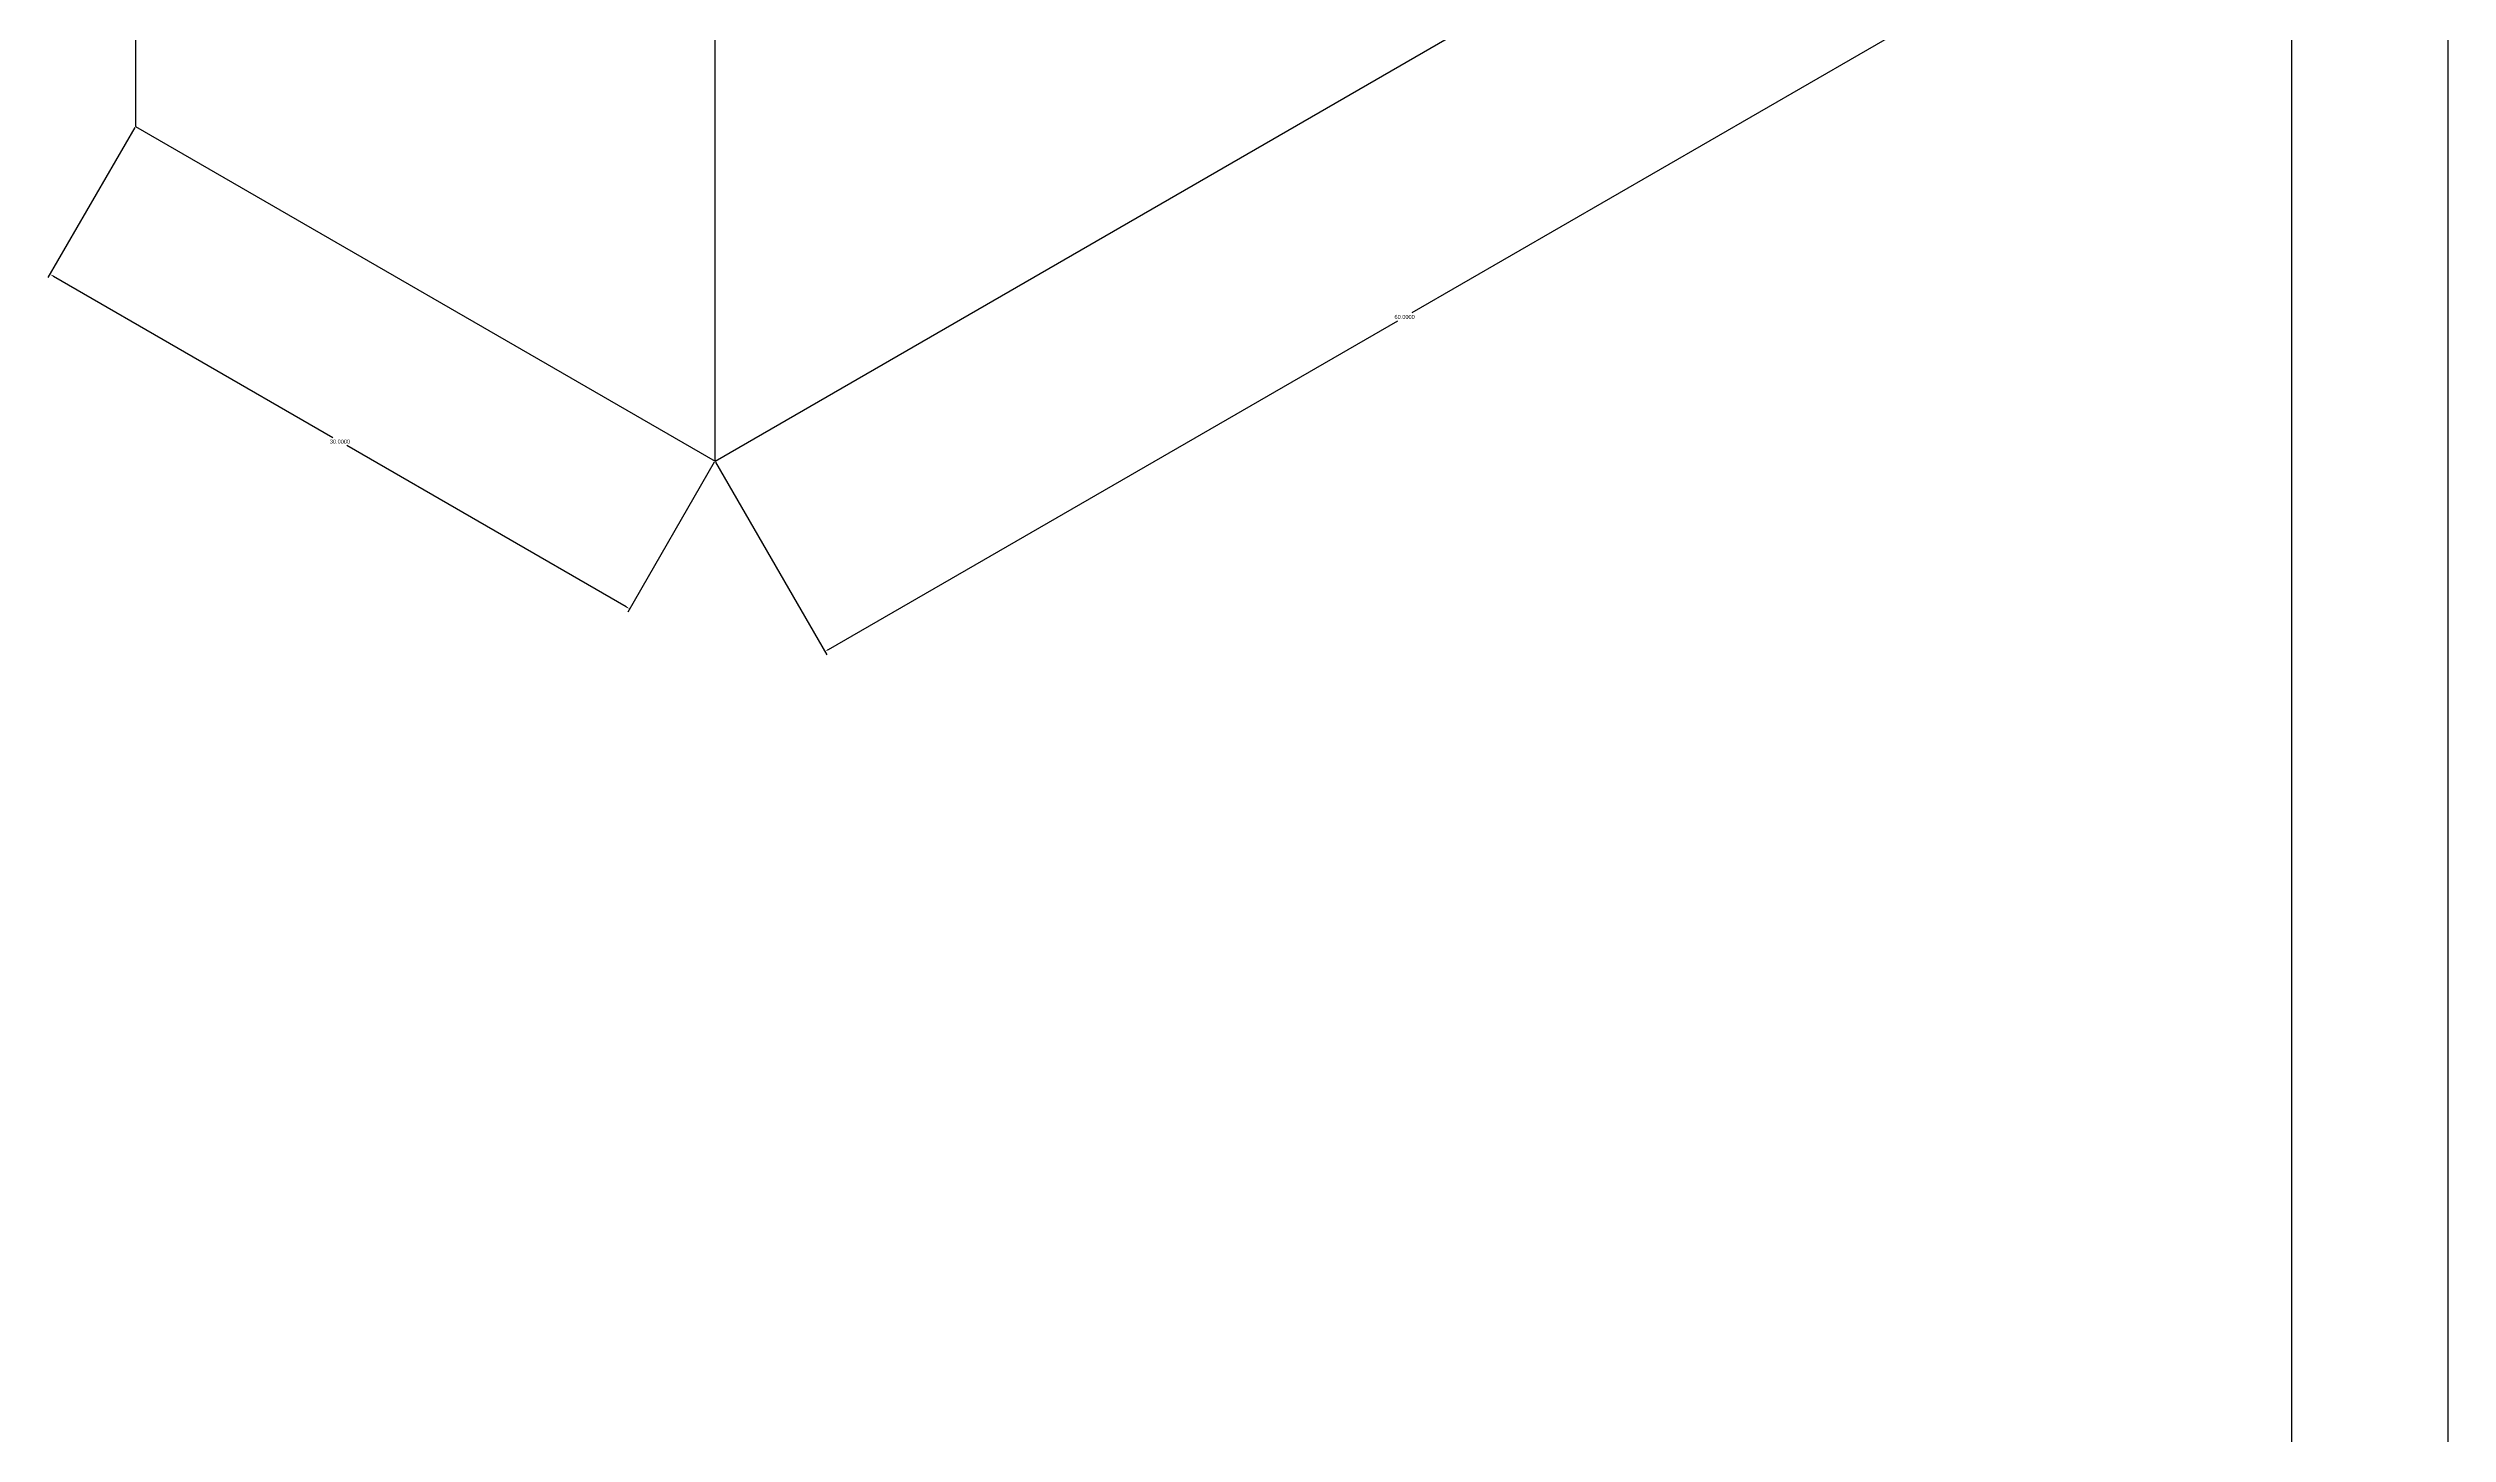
# Model space of a CAD drawing. Header units: inches. Extents: x 174 to 594, y -150 to 147.
# Drawn here: x 486.8 to 594.4, y -1.3 to 60.9 of the extents above; entities that cross this region are included whole.
import ezdxf

# ---------------------------------------------------------------- set-up
doc = ezdxf.new("R2010")
doc.units = ezdxf.units.IN
doc.header["$MEASUREMENT"] = 0
doc.layers.get('DEFPOINTS').update_dxf_attribs({"color": 130})
for name, color, linetype in [('cotagem', 11, 'Continuous'), ('folha A3', 7, 'Continuous'), ('Percpiva de Camadas', 220, 'Continuous')]:
    doc.layers.add(name, color=color, linetype=linetype)
doc.styles.get("Standard").update_dxf_attribs({"font": 'arial.ttf'})
doc.dimstyles.get("Standard").update_dxf_attribs({"dimtxt": 0.18, "dimasz": 0.18, "dimexe": 0.18, "dimexo": 0.0625, "dimgap": 0.09, "dimtad": 0, "dimtih": 1, "dimtoh": 1, "dimdec": 4, "dimzin": 0, "dimdsep": 46, "dimtxsty": 'Standard', "dimcen": 0.09, "dimadec": 0, "dimazin": 0, "dimtfac": 1, "dimtdec": 4, "dimtofl": 0, "dimtmove": 0, "dimatfit": 3, "dimfxl": 1, "dimtolj": 1, "dimtzin": 0, "dimarcsym": 0})

# ---------------------------------------------------------------- blocks, each defined once
blk = doc.blocks.new('*D10')
at = {"layer": 'cotagem', "color": 0, "lineweight": -2, "transparency": 16777216}
for p, q in [((568.7, 72.29), (573.69, 63.65)), ((573.45, 63.71), (547.94, 48.99)), ((521.8, 33.89), (547.31, 48.62)), ((516.74, 42.29), (521.73, 33.65))]:
    blk.add_line(p, q, dxfattribs=at)
at = {"layer": 'cotagem', "color": 0, "transparency": 16777216}
for points in [[(573.43, 63.74), (573.46, 63.69), (573.6, 63.8)], [(521.78, 33.92), (521.81, 33.87), (521.64, 33.8)]]:
    blk.add_solid(points, dxfattribs=at)
at = {"layer": 'DEFPOINTS', "color": 0}
for p in [(568.67, 72.34), (573.6, 63.8), (516.71, 42.34)]:
    blk.add_point(p, dxfattribs=at)
at = {"layer": 'cotagem', "color": 0, "transparency": 16777216, "insert": (547.62, 48.8), "char_height": 0.18, "attachment_point": 5}
blk.add_mtext('\\A1;60.0000', dxfattribs=at)
blk = doc.blocks.new('*D11')
at = {"layer": 'cotagem', "color": 0, "lineweight": -2, "transparency": 16777216}
for p, q in [((490.7, 57.29), (486.81, 50.56)), ((487.06, 50.62), (499.58, 43.39)), ((512.73, 35.8), (500.21, 43.03)), ((516.68, 42.29), (512.8, 35.56))]:
    blk.add_line(p, q, dxfattribs=at)
at = {"layer": 'cotagem', "color": 0, "transparency": 16777216}
for points in [[(487.08, 50.65), (487.05, 50.6), (486.9, 50.71)], [(512.74, 35.83), (512.71, 35.78), (512.89, 35.71)]]:
    blk.add_solid(points, dxfattribs=at)
at = {"layer": 'DEFPOINTS', "color": 0}
for p in [(490.73, 57.34), (516.71, 42.34), (512.89, 35.71)]:
    blk.add_point(p, dxfattribs=at)
at = {"layer": 'cotagem', "color": 0, "transparency": 16777216, "insert": (499.9, 43.21), "char_height": 0.18, "attachment_point": 5}
blk.add_mtext('\\A1;30.0000', dxfattribs=at)

msp = doc.modelspace()

# ---------------------------------------------------------------- linework, layer by layer
at = {"layer": 'folha A3'}
for p, q in [((594.38443, -149.77051), (594.38443, 147.22949)), ((587.38443, -142.77051), (587.38443, 140.22949))]:
    msp.add_line(p, q, dxfattribs=at)
at = {"layer": 'Percpiva de Camadas'}
for p, q in [((490.73124, 77.33914), (490.73124, 57.33914)), ((516.712, 42.33914), (568.67353, 72.33914)), ((516.712, 42.33914), (516.712, 62.33914)), ((490.73124, 57.33914), (516.712, 42.33914))]:
    msp.add_line(p, q, dxfattribs=at)

# ---------------------------------------------------------------- dimensions: what is measured, and where the dimension line sits
at = {"layer": 'cotagem'}
for p1, p2, distance, picture, middle in [((516.712, 42.33914), (568.67353, 72.33914), -9.85485, '*D10', (547.62019, 48.80459)), ((490.73124, 57.33914), (516.712, 42.33914), -7.65273, '*D11', (499.89526, 43.21168))]:
    dim = msp.add_aligned_dim(p1=p1, p2=p2, distance=distance, dimstyle='Standard', dxfattribs=at)
    dim.commit()
    dim.dimension.update_dxf_attribs({"geometry": picture, "text_midpoint": middle})

doc.saveas('drawing.dxf')
